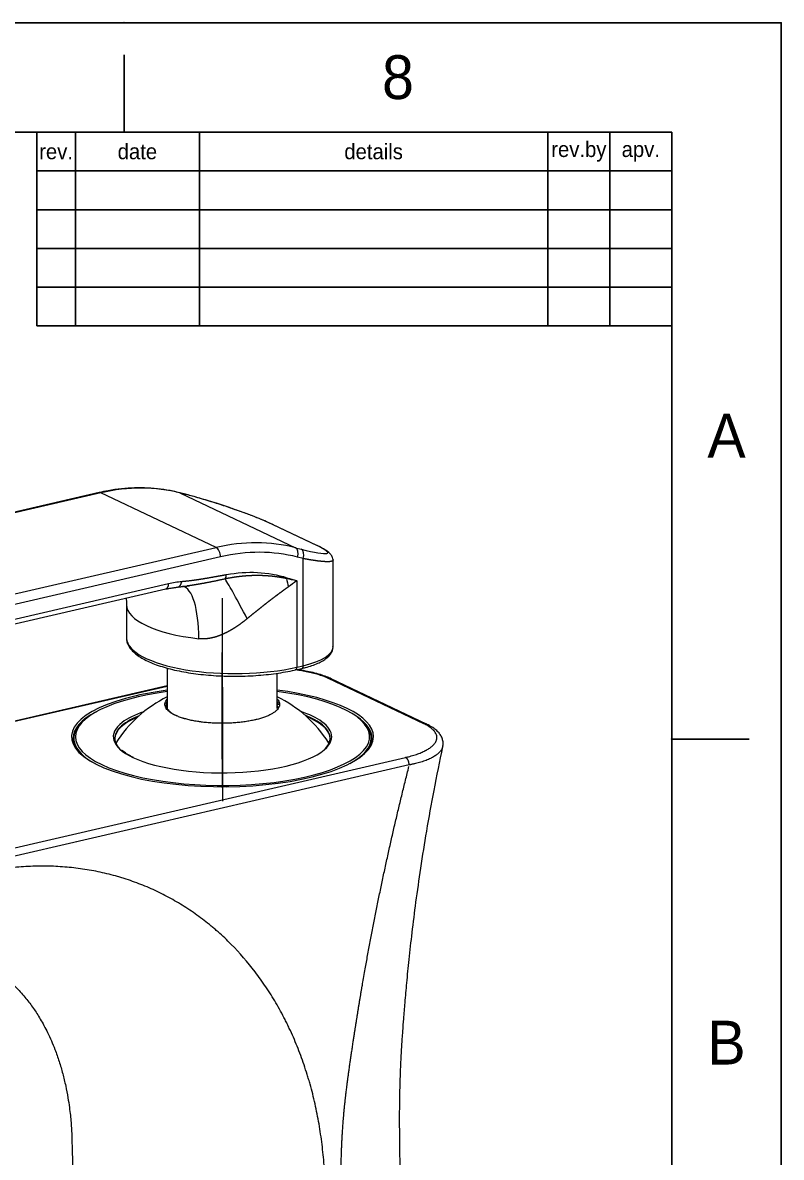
# Model space of a CAD drawing. Extents: x 9509 to 10103, y -14876 to -14456.
# Drawn here: x 10004.8 to 10102.8, y -14602.2 to -14455.8 of the extents above; entities that cross this region are included whole.
import ezdxf

# ---------------------------------------------------------------- set-up
doc = ezdxf.new("R2010")
doc.units = 0
doc.header["$MEASUREMENT"] = 0
doc.linetypes.add('CENTER', pattern=[47.5, 22, -8.5, 8.5, -8.5])
doc.linetypes.add('HIDDEN2', pattern=[4.7625, 3.175, -1.5875])
doc.layers.get('0').update_dxf_attribs({"linetype": 'CONTINUOUS'})
for name, color, linetype in [('1', 4, 'HIDDEN2'), ('FORM', 7, 'CONTINUOUS'), ('TEXT', 2, 'CONTINUOUS')]:
    doc.layers.add(name, color=color, linetype=linetype)
doc.styles.get("Standard").update_dxf_attribs({"font": 'Gulim.ttf'})

msp = doc.modelspace()

# ---------------------------------------------------------------- linework, layer by layer
for p, q in [((10017.922, -14469.921), (10017.922, -14459.921)), ((10088.629, -14469.921), (9522.972, -14469.921)), ((10088.629, -14861.638), (10088.629, -14469.921)), ((10088.629, -14548.264), (10098.629, -14548.264))]:
    msp.add_line(p, q)
msp.add_lwpolyline([(9508.831, -14455.78), (10102.77, -14455.78), (10102.77, -14875.78), (9508.831, -14875.78)], close=True)
for p in [(10017.922, -14455.78), (10088.629, -14548.264)]:
    msp.add_point(p)
at = {"layer": '1', "color": 7, "linetype": 'Continuous', "lineweight": 18}
for p, q in [((10014.702, -14516.432), (9953.979, -14530.458)), ((10025.855, -14516.656), (10025.118, -14516.467)), ((10042.887, -14523.293), (10037.174, -14520.58)), ((10044.899, -14536.331), (10044.892, -14525.13)), ((9969.285, -14541.348), (10023.308, -14528.869)), ((10018.219, -14530.933), (10018.222, -14535.179)), ((10023.483, -14539.092), (10023.486, -14544.319)), ((10037.686, -14544.294), (10037.683, -14539.753)), ((10040.048, -14539.32), (10040.869, -14539.13)), ((10056.959, -14546.31), (10044.639, -14540.46)), ((10023.484, -14541.387), (9934.365, -14561.972)), ((10012.824, -14545.757), (10012.636, -14545.922)), ((10048.597, -14545.899), (10048.41, -14545.734)), ((10011.418, -14548.152), (10011.419, -14548.801)), ((10049.819, -14548.777), (10049.818, -14548.127))]:
    msp.add_line(p, q, dxfattribs=at)
at = {"layer": '1', "color": 1, "linetype": 'Continuous', "lineweight": 13}
for p, q in [((10014.926, -14516.463), (9954.203, -14530.489)), ((10029.782, -14523.516), (10014.926, -14516.463)), ((10025.926, -14516.682), (10025.189, -14516.493)), ((10025.189, -14516.493), (10040.045, -14523.547)), ((10042.778, -14523.253), (10037.065, -14520.54)), ((9969.059, -14537.542), (10029.782, -14523.516)), ((10040.045, -14523.547), (10040.782, -14523.736)), ((10030.354, -14524.731), (9969.631, -14538.757)), ((10041.033, -14524.95), (10040.296, -14524.76)), ((10041.042, -14538.779), (10041.033, -14524.95)), ((9969.632, -14540.644), (10023.655, -14528.166)), ((10040.214, -14527.814), (10040.221, -14538.968)), ((10040.221, -14538.968), (10041.042, -14538.779)), ((10056.616, -14546.278), (10044.295, -14540.428)), ((10023.484, -14541.453), (9934.545, -14561.996)), ((9957.604, -14572.946), (10054.261, -14550.62)), ((10054.717, -14551.592), (9958.062, -14573.918))]:
    msp.add_line(p, q, dxfattribs=at)
at = {"layer": '1', "color": 1, "linetype": 'CENTER', "lineweight": 13}
for p, q in [((10030.577, -14530.077), (10030.59, -14550.834)), ((10030.59, -14550.834), (10030.581, -14537.059)), ((10030.614, -14541.535), (10030.623, -14556.254)), ((10030.622, -14554.555), (10030.614, -14541.535))]:
    msp.add_line(p, q, dxfattribs=at)
at = {"layer": '1', "color": 7, "linetype": 'Continuous', "lineweight": 18}
for start, end in [(115.95018, 147.80569), (32.47252, 64.1307)]:
    msp.add_arc((10030.595, -14557.424), 16.249, start, end, dxfattribs=at)
at = {"layer": '1', "color": 1, "linetype": 'Continuous', "lineweight": 13}
for centre, major_axis, ratio, start_param, end_param in [((10014.946, -14546.659), (13.726, 28.907), 0.7745593, 0.1492464, 0.5506721), ((10014.927, -14517.406), (-0.225, 0.974), 0.5390006, 5.8793752, 6.2831931), ((10024.869, -14517.436), (0.249, 0.969), 0.6254701, 6.1623548, 6.2828892), ((10025.606, -14517.625), (0.249, 0.969), 0.6254701, 6.1623548, 6.2832073), ((10029.801, -14553.713), (-13.726, -28.907), 0.7745593, 3.2908391, 3.6922648), ((10029.782, -14524.46), (-0.225, 0.974), 0.5390006, 4.3085788, 5.8793752), ((10030.372, -14553.984), (13.297, 28.004), 0.7745593, 0.1492464, 0.5506721), ((10039.725, -14524.489), (0.249, 0.969), 0.6254701, 4.5915585, 6.1623548), ((10040.462, -14524.679), (0.249, 0.969), 0.6254701, 4.5915585, 6.1623548), ((10042.458, -14524.196), (-0.429, -0.903), 0.7745593, 3.0835858, 3.2908391), ((10030.552, -14526.744), (-0.178, 0.984), 0.5529945, 3.5945573, 4.3350182), ((10023.083, -14527.895), (-0.225, 0.974), 0.5390006, 3.1415998, 4.3085788), ((10038.369, -14527.146), (0.298, 0.955), 0.6287141, 4.4889356, 4.6233962), ((10032.219, -14530.924), (14, 0.009), 0.3309627, 3.1415139, 4.372375), ((10032.222, -14535.17), (-14, -0.009), 0.3309627, 0.0170418, 2.1787521), ((10035.899, -14536.337), (-9, -0.006), 0.3309627, 2.1787521, 3.1415765), ((10039.935, -14538.833), (0.113, -0.487), 0.5390006, 6.2831665, 7.4501715), ((10040.756, -14538.643), (0.113, -0.487), 0.5390006, 0.0000072, 1.1669862), ((10030.618, -14547.951), (14.1, 0.009), 0.3309627, 2.733145, 3.7495484), ((10030.618, -14548.14), (-13.9, -0.009), 0.3309627, 5.5987684, 5.978901), ((10030.618, -14548.14), (-13.9, -0.009), 0.3309627, 3.5208993, 3.8378075), ((10030.618, -14547.951), (14.1, 0.009), 0.3309627, 0, 0.4271178), ((10030.618, -14547.951), (14.1, 0.009), 0.3309627, 6.0524339, 6.2831853)]:
    msp.add_ellipse(centre, major_axis=major_axis, ratio=ratio, start_param=start_param, end_param=end_param, dxfattribs=at)
at = {"layer": '1', "color": 7, "linetype": 'Continuous', "lineweight": 18}
for centre, major_axis, ratio, start_param, end_param in [((10036.745, -14521.483), (0.429, 0.903), 0.7745593, 6.283173, 6.4324317), ((10024.785, -14527.629), (-0.083, 0.997), 0.5766967, 3.1893645, 4.3888031), ((10024.22, -14538.417), (1.157, 9.933), 0.3147055, 5.0685506, 6.2507407), ((10034.929, -14536.004), (-4.442, 8.96), 0.0477406, 5.0643571, 5.9095036), ((10044.081, -14531.481), (-4.363, 8.998), 0.3629369, 0.9506483, 1.076623), ((10032.222, -14535.17), (-14, -0.009), 0.3309627, 0.0000086, 0.017042), ((10035.899, -14536.337), (-9, -0.006), 0.3309627, 3.1415767, 3.1519587), ((10030.618, -14547.951), (19.5, 0.012), 0.3309627, 1.9450961, 2.1787521), ((10030.618, -14547.951), (19.5, 0.012), 0.3309627, 0, 1.1997533), ((10030.618, -14547.951), (19.5, 0.012), 0.3309627, 2.1787521, 6.2831853), ((10030.618, -14547.951), (-19, -0.012), 0.3309627, 5.0969971, 6.2831853), ((10030.618, -14547.951), (-19, -0.012), 0.3309627, 0.6079558, 4.3310376), ((10030.618, -14548.14), (-19.3, -0.012), 0.3309627, 5.7165781, 6.2831853), ((10030.618, -14547.951), (14.1, 0.009), 0.3309627, 2.3743162, 2.733145), ((10030.586, -14544.418), (-7.25, -0.005), 0.3309627, 6.0793339, 6.1756434), ((10030.586, -14544.418), (-7.25, -0.005), 0.3309627, 3.2289276, 3.3454611), ((10030.618, -14547.951), (14.1, 0.009), 0.3309627, 0.4271178, 0.7774054), ((10030.618, -14548.14), (-19.3, -0.012), 0.3309627, 2.7969586, 3.7081186), ((10030.618, -14548.14), (19.2, 0.012), 0.3309627, 2.7832142, 3.682986), ((10030.618, -14548.23), (13.9, 0.009), 0.3309627, 2.4789705, 3.1318327), ((10030.618, -14548.23), (13.9, 0.009), 0.3309627, 0.6079557, 0.6751073), ((10030.618, -14548.23), (13.9, 0.009), 0.3309627, 0.0097769, 0.6079557), ((10030.618, -14548.14), (19.2, 0.012), 0.3309627, 0, 0.3583955), ((10030.618, -14548.14), (-13.9, -0.009), 0.3309627, 5.978901, 6.2831853), ((10030.618, -14548.14), (-13.9, -0.009), 0.3309627, 2.8484022, 3.5208993), ((10030.618, -14548.14), (-19.3, -0.012), 0.3309627, 0, 0.3445529), ((10030.618, -14547.951), (-19, -0.012), 0.3309627, 0, 0.6079558), ((10030.618, -14548.14), (-13.9, -0.009), 0.3309627, 0, 0.3400369), ((10030.618, -14547.951), (14.1, 0.009), 0.3309627, 3.7495484, 6.0524341), ((10029.901, -14555.874), (14.715, 6.595), 0.5277456, 0.062772, 0.0771375), ((10030.618, -14548.14), (19.2, 0.012), 0.3309627, 5.7418091, 6.2831853)]:
    msp.add_ellipse(centre, major_axis=major_axis, ratio=ratio, start_param=start_param, end_param=end_param, dxfattribs=at)
for points, degree, knots in [([(10025.118, -14516.467), (10024.832, -14516.393), (10024.01, -14516.202), (10022.628, -14515.969), (10020.964, -14515.824), (10019.274, -14515.81), (10017.566, -14515.927), (10016.038, -14516.147), (10015.083, -14516.344), (10014.702, -14516.432)], 3, [0, 0, 0, 0, 0.0867722, 0.2476515, 0.4086324, 0.5697744, 0.7310994, 0.8926161, 1, 1, 1, 1]), ([(10037.065, -14520.54), (10035.865, -14519.971), (10033.976, -14519.227), (10029.842, -14517.795), (10027.652, -14517.126), (10025.926, -14516.682)], 3, [0, 0, 0, 0, 0.5, 0.5, 1, 1, 1, 1]), ([(10037.213, -14520.601), (10037.003, -14520.501), (10036.517, -14520.279), (10035.606, -14519.893), (10034.453, -14519.435), (10033.045, -14518.909), (10031.392, -14518.329), (10029.548, -14517.725), (10027.962, -14517.243), (10026.773, -14516.906), (10026.225, -14516.76), (10025.987, -14516.697)], 3, [0, 0, 0, 0, 0.0825212, 0.1766448, 0.2829572, 0.4021143, 0.5349776, 0.6820304, 0.8437415, 0.9301461, 1, 1, 1, 1]), ([(10044.888, -14525.131), (10044.881, -14525.018), (10044.834, -14524.736), (10044.584, -14524.374), (10044.136, -14523.991), (10043.545, -14523.628), (10043.151, -14523.422), (10042.927, -14523.314)], 3, [0, 0, 0, 0, 0.1258481, 0.3382991, 0.6316125, 0.8066628, 1, 1, 1, 1]), ([(10044.892, -14525.129), (10044.892, -14525.131), (10044.892, -14525.135), (10044.892, -14525.141), (10044.891, -14525.148), (10044.891, -14525.154), (10044.889, -14525.16), (10044.888, -14525.166), (10044.886, -14525.172), (10044.884, -14525.178), (10044.882, -14525.184), (10044.879, -14525.189), (10044.877, -14525.195), (10044.874, -14525.201), (10044.87, -14525.206), (10044.866, -14525.212), (10044.862, -14525.217), (10044.858, -14525.222), (10044.854, -14525.227), (10044.849, -14525.232), (10044.844, -14525.237), (10044.838, -14525.242), (10044.833, -14525.247), (10044.827, -14525.252), (10044.82, -14525.256), (10044.814, -14525.261), (10044.807, -14525.265), (10044.8, -14525.27), (10044.793, -14525.274), (10044.785, -14525.278), (10044.777, -14525.282), (10044.769, -14525.286), (10044.76, -14525.29), (10044.751, -14525.294), (10044.742, -14525.298), (10044.733, -14525.301), (10044.723, -14525.305), (10044.713, -14525.308), (10044.702, -14525.312), (10044.691, -14525.315), (10044.68, -14525.318), (10044.668, -14525.321), (10044.656, -14525.324), (10044.643, -14525.327), (10044.63, -14525.33), (10044.617, -14525.332), (10044.603, -14525.335), (10044.588, -14525.337), (10044.573, -14525.34), (10044.558, -14525.342), (10044.542, -14525.344), (10044.526, -14525.346), (10044.509, -14525.348), (10044.491, -14525.35), (10044.473, -14525.352), (10044.455, -14525.353), (10044.436, -14525.355), (10044.416, -14525.356), (10044.396, -14525.357), (10044.376, -14525.358), (10044.354, -14525.359), (10044.332, -14525.36), (10044.31, -14525.361), (10044.287, -14525.362), (10044.263, -14525.362), (10044.239, -14525.362), (10044.214, -14525.363), (10044.188, -14525.363), (10044.162, -14525.363), (10044.135, -14525.362), (10044.108, -14525.362), (10044.08, -14525.361), (10044.051, -14525.361), (10044.021, -14525.36), (10043.991, -14525.359), (10043.96, -14525.358), (10043.928, -14525.356), (10043.896, -14525.355), (10043.863, -14525.353), (10043.829, -14525.351), (10043.794, -14525.349), (10043.759, -14525.347), (10043.723, -14525.345), (10043.686, -14525.342), (10043.648, -14525.34), (10043.609, -14525.337), (10043.57, -14525.334), (10043.53, -14525.33), (10043.489, -14525.327), (10043.447, -14525.323), (10043.405, -14525.319), (10043.361, -14525.315), (10043.317, -14525.31), (10043.272, -14525.306), (10043.226, -14525.301), (10043.179, -14525.296), (10043.132, -14525.29), (10043.083, -14525.285), (10043.034, -14525.279), (10042.983, -14525.273), (10042.932, -14525.267), (10042.88, -14525.26), (10042.827, -14525.253), (10042.773, -14525.246), (10042.718, -14525.239), (10042.662, -14525.231), (10042.605, -14525.223), (10042.548, -14525.215), (10042.489, -14525.206), (10042.429, -14525.198), (10042.369, -14525.188), (10042.307, -14525.179), (10042.245, -14525.169), (10042.182, -14525.159), (10042.117, -14525.149), (10042.052, -14525.138), (10041.985, -14525.127), (10041.918, -14525.116), (10041.85, -14525.104), (10041.781, -14525.092), (10041.71, -14525.079), (10041.639, -14525.066), (10041.567, -14525.053), (10041.493, -14525.04), (10041.419, -14525.026), (10041.344, -14525.011), (10041.268, -14524.997), (10041.19, -14524.981), (10041.112, -14524.966), (10041.059, -14524.955), (10041.033, -14524.95)], 3, [0, 0, 0, 0, 0.0047792, 0.0103825, 0.0159919, 0.0216074, 0.027229, 0.0328568, 0.0384906, 0.0441307, 0.0497769, 0.0554292, 0.0610878, 0.0667526, 0.0724236, 0.0781008, 0.0837843, 0.0894741, 0.0951701, 0.1008725, 0.1065811, 0.1122961, 0.1180174, 0.1237451, 0.1294791, 0.1352195, 0.1409664, 0.1467196, 0.1524792, 0.1582453, 0.1640178, 0.1697968, 0.1755823, 0.1813743, 0.1870861, 0.1928568, 0.1986863, 0.2045747, 0.2105221, 0.2165283, 0.2225935, 0.2287177, 0.2349008, 0.241143, 0.2474441, 0.2538043, 0.2602236, 0.266702, 0.2732394, 0.279836, 0.2864916, 0.2932065, 0.2999804, 0.3068136, 0.3137059, 0.3206574, 0.3276682, 0.3347381, 0.3418673, 0.3490558, 0.3563035, 0.3636105, 0.3709768, 0.3784023, 0.3858872, 0.3934314, 0.401035, 0.4086978, 0.4164201, 0.4242016, 0.4320426, 0.4399429, 0.4479027, 0.4559218, 0.4640003, 0.4721382, 0.4803356, 0.4885924, 0.4969086, 0.5052843, 0.5137195, 0.5222141, 0.5307681, 0.5393817, 0.5480547, 0.5567872, 0.5655793, 0.5744308, 0.5833418, 0.5923124, 0.6013425, 0.6104321, 0.6195812, 0.6287899, 0.6380582, 0.647386, 0.6567733, 0.6662202, 0.6757267, 0.6852928, 0.6949184, 0.7046037, 0.7143485, 0.7241529, 0.7340169, 0.7439405, 0.7539238, 0.7639666, 0.7740691, 0.7842312, 0.7944529, 0.8047342, 0.8150752, 0.8254758, 0.8359361, 0.846456, 0.8570356, 0.8676748, 0.8783737, 0.8891323, 0.8999505, 0.9108284, 0.9217659, 0.9327632, 0.9438201, 0.9549367, 0.966113, 0.977349, 0.9886446, 1, 1, 1, 1]), ([(10025.356, -14527.9), (10026.034, -14527.843), (10026.794, -14527.743), (10027.454, -14527.656), (10028.236, -14527.528), (10028.838, -14527.429), (10029.679, -14527.277), (10029.927, -14527.233), (10030.401, -14527.146), (10030.893, -14527.057), (10031.123, -14527.015)], 2, [0, 0, 0, 0.25, 0.25, 0.5, 0.5, 0.75, 0.75, 0.875, 0.875, 1, 1, 1]), ([(10038.888, -14527.54), (10038.868, -14527.536), (10038.827, -14527.527), (10038.766, -14527.515), (10038.704, -14527.502), (10038.642, -14527.489), (10038.579, -14527.477), (10038.516, -14527.465), (10038.453, -14527.453), (10038.389, -14527.441), (10038.324, -14527.429), (10038.259, -14527.418), (10038.194, -14527.406), (10038.128, -14527.395), (10038.062, -14527.384), (10037.996, -14527.374), (10037.929, -14527.363), (10037.861, -14527.353), (10037.794, -14527.342), (10037.725, -14527.332), (10037.657, -14527.323), (10037.587, -14527.313), (10037.518, -14527.304), (10037.448, -14527.294), (10037.377, -14527.285), (10037.306, -14527.277), (10037.235, -14527.268), (10037.163, -14527.26), (10037.091, -14527.252), (10037.018, -14527.244), (10036.945, -14527.237), (10036.871, -14527.23), (10036.797, -14527.223), (10036.723, -14527.216), (10036.648, -14527.21), (10036.572, -14527.203), (10036.496, -14527.198), (10036.42, -14527.192), (10036.343, -14527.187), (10036.266, -14527.182), (10036.188, -14527.177), (10036.11, -14527.173), (10036.031, -14527.169), (10035.952, -14527.165), (10035.872, -14527.161), (10035.792, -14527.158), (10035.712, -14527.155), (10035.631, -14527.153), (10035.549, -14527.151), (10035.467, -14527.149), (10035.385, -14527.148), (10035.302, -14527.146), (10035.218, -14527.146), (10035.135, -14527.145), (10035.05, -14527.145), (10034.965, -14527.146), (10034.88, -14527.147), (10034.794, -14527.148), (10034.708, -14527.149), (10034.621, -14527.151), (10034.534, -14527.154), (10034.446, -14527.157), (10034.358, -14527.16), (10034.269, -14527.163), (10034.18, -14527.167), (10034.09, -14527.172), (10034, -14527.177), (10033.909, -14527.182), (10033.818, -14527.188), (10033.726, -14527.195), (10033.634, -14527.201), (10033.541, -14527.209), (10033.448, -14527.216), (10033.354, -14527.225), (10033.26, -14527.233), (10033.165, -14527.242), (10033.07, -14527.252), (10032.974, -14527.262), (10032.878, -14527.273), (10032.781, -14527.285), (10032.684, -14527.296), (10032.586, -14527.309), (10032.488, -14527.322), (10032.389, -14527.335), (10032.289, -14527.349), (10032.19, -14527.364), (10032.089, -14527.379), (10031.988, -14527.395), (10031.887, -14527.411), (10031.785, -14527.428), (10031.682, -14527.445), (10031.579, -14527.464), (10031.476, -14527.482), (10031.371, -14527.502), (10031.267, -14527.522), (10031.162, -14527.542), (10031.056, -14527.564), (10030.985, -14527.578), (10030.95, -14527.586)], 3, [0, 0, 0, 0, 0.0081248, 0.0162939, 0.0245072, 0.0327649, 0.0410671, 0.0494138, 0.0578052, 0.0662414, 0.0747224, 0.0832484, 0.0918194, 0.1004356, 0.109097, 0.1178037, 0.1265559, 0.1353537, 0.1441971, 0.1530863, 0.1620213, 0.1710023, 0.1800294, 0.1891027, 0.1982223, 0.2073884, 0.216601, 0.2258602, 0.2351662, 0.2445192, 0.2539191, 0.2633662, 0.2728606, 0.2824024, 0.2919917, 0.3016287, 0.3113135, 0.3210463, 0.3308271, 0.3406562, 0.3505337, 0.3604597, 0.3704343, 0.3804578, 0.3905303, 0.400652, 0.4108229, 0.4210433, 0.4313134, 0.4416333, 0.4520032, 0.4624233, 0.4728938, 0.4834148, 0.4939865, 0.5046091, 0.5152829, 0.526008, 0.5367847, 0.5476131, 0.5584934, 0.5694259, 0.5804109, 0.5914484, 0.6025388, 0.6136823, 0.6248792, 0.6361296, 0.6474338, 0.6587921, 0.6702048, 0.6816721, 0.6931943, 0.7047716, 0.7164044, 0.7280929, 0.7398374, 0.7516382, 0.7634957, 0.7754101, 0.7873818, 0.799411, 0.8114982, 0.8236436, 0.8358476, 0.8481105, 0.8604327, 0.8728146, 0.8852565, 0.8977588, 0.910322, 0.9229463, 0.9356322, 0.94838, 0.9611903, 0.9740635, 0.9869999, 1, 1, 1, 1]), ([(10030.95, -14527.586), (10030.899, -14527.597), (10030.798, -14527.619), (10030.648, -14527.652), (10030.5, -14527.684), (10030.353, -14527.715), (10030.208, -14527.746), (10030.065, -14527.777), (10029.924, -14527.806), (10029.785, -14527.835), (10029.648, -14527.864), (10029.512, -14527.892), (10029.379, -14527.919), (10029.247, -14527.946), (10029.117, -14527.972), (10028.988, -14527.997), (10028.862, -14528.022), (10028.737, -14528.047), (10028.614, -14528.07), (10028.493, -14528.094), (10028.373, -14528.116), (10028.256, -14528.138), (10028.139, -14528.16), (10028.025, -14528.181), (10027.913, -14528.201), (10027.802, -14528.221), (10027.693, -14528.24), (10027.585, -14528.259), (10027.48, -14528.277), (10027.376, -14528.294), (10027.274, -14528.311), (10027.173, -14528.328), (10027.075, -14528.343), (10026.978, -14528.359), (10026.884, -14528.373), (10026.791, -14528.388), (10026.7, -14528.401), (10026.61, -14528.415), (10026.523, -14528.427), (10026.437, -14528.44), (10026.353, -14528.451), (10026.271, -14528.463), (10026.191, -14528.473), (10026.112, -14528.484), (10026.055, -14528.491), (10026.025, -14528.495), (10026.02, -14528.495)], 3, [0, 0, 0, 0, 0.0313472, 0.0622814, 0.092805, 0.1229202, 0.1526294, 0.1819349, 0.210839, 0.2393437, 0.2674515, 0.2951642, 0.3224843, 0.3494136, 0.3759544, 0.4021086, 0.4278784, 0.4532656, 0.4782724, 0.5029006, 0.5271522, 0.5510292, 0.5745335, 0.5976668, 0.6204312, 0.6428285, 0.6648605, 0.686529, 0.7078359, 0.7287708, 0.7493204, 0.7694852, 0.7892658, 0.8086629, 0.8276776, 0.8463108, 0.8645636, 0.8824373, 0.8999333, 0.9170532, 0.9337984, 0.9501708, 0.9661721, 0.9818043, 0.9970694, 1, 1, 1, 1]), ([(10039.137, -14528.607), (10039.123, -14528.617), (10039.095, -14528.637), (10039.053, -14528.666), (10039.01, -14528.696), (10038.968, -14528.726), (10038.925, -14528.756), (10038.882, -14528.786), (10038.839, -14528.817), (10038.795, -14528.847), (10038.752, -14528.878), (10038.709, -14528.909), (10038.665, -14528.941), (10038.621, -14528.972), (10038.577, -14529.003), (10038.533, -14529.035), (10038.489, -14529.067), (10038.444, -14529.099), (10038.399, -14529.132), (10038.355, -14529.164), (10038.31, -14529.197), (10038.265, -14529.229), (10038.219, -14529.262), (10038.174, -14529.296), (10038.129, -14529.329), (10038.083, -14529.362), (10038.037, -14529.396), (10037.991, -14529.43), (10037.945, -14529.464), (10037.899, -14529.498), (10037.852, -14529.533), (10037.806, -14529.567), (10037.759, -14529.602), (10037.712, -14529.637), (10037.665, -14529.672), (10037.618, -14529.707), (10037.57, -14529.742), (10037.523, -14529.778), (10037.475, -14529.814), (10037.428, -14529.85), (10037.38, -14529.886), (10037.332, -14529.922), (10037.283, -14529.958), (10037.235, -14529.995), (10037.186, -14530.032), (10037.138, -14530.069), (10037.089, -14530.106), (10037.04, -14530.143), (10036.991, -14530.18), (10036.942, -14530.218), (10036.892, -14530.256), (10036.843, -14530.294), (10036.793, -14530.332), (10036.743, -14530.37), (10036.693, -14530.408), (10036.643, -14530.447), (10036.593, -14530.486), (10036.543, -14530.525), (10036.492, -14530.564), (10036.442, -14530.603), (10036.391, -14530.642), (10036.34, -14530.682), (10036.289, -14530.722), (10036.238, -14530.762), (10036.186, -14530.802), (10036.135, -14530.842), (10036.083, -14530.882), (10036.031, -14530.923), (10035.979, -14530.963), (10035.927, -14531.004), (10035.875, -14531.045), (10035.823, -14531.086), (10035.771, -14531.128), (10035.718, -14531.169), (10035.665, -14531.211), (10035.612, -14531.253), (10035.559, -14531.294), (10035.506, -14531.337), (10035.453, -14531.379), (10035.4, -14531.421), (10035.346, -14531.464), (10035.293, -14531.506), (10035.239, -14531.549), (10035.185, -14531.592), (10035.131, -14531.636), (10035.077, -14531.679), (10035.023, -14531.722), (10034.968, -14531.766), (10034.914, -14531.81), (10034.859, -14531.854), (10034.804, -14531.898), (10034.75, -14531.942), (10034.695, -14531.986), (10034.64, -14532.031), (10034.584, -14532.076), (10034.529, -14532.12), (10034.473, -14532.165), (10034.418, -14532.21), (10034.362, -14532.256), (10034.306, -14532.301), (10034.25, -14532.347), (10034.194, -14532.392), (10034.138, -14532.438), (10034.082, -14532.484), (10034.026, -14532.53), (10033.969, -14532.577), (10033.912, -14532.623), (10033.856, -14532.67), (10033.818, -14532.701), (10033.799, -14532.716)], 3, [0, 0, 0, 0, 0.0078757, 0.0157769, 0.0237036, 0.031656, 0.0396341, 0.0476379, 0.0556676, 0.0637233, 0.0718049, 0.0799127, 0.0880466, 0.0962068, 0.1043933, 0.1126062, 0.1208456, 0.1291115, 0.137404, 0.1457232, 0.1540691, 0.1624419, 0.1708415, 0.1792681, 0.1877218, 0.1962025, 0.2047104, 0.2132455, 0.2218079, 0.2303976, 0.2390148, 0.2476595, 0.2563317, 0.2650315, 0.2737589, 0.2825141, 0.2912971, 0.3001079, 0.3089467, 0.3178134, 0.3267081, 0.3356309, 0.3445818, 0.353561, 0.3625683, 0.371604, 0.3806681, 0.3897605, 0.3988815, 0.4080309, 0.4172089, 0.4264156, 0.4356509, 0.444915, 0.4542078, 0.4635294, 0.47288, 0.4822595, 0.4916679, 0.5011054, 0.5105719, 0.5200676, 0.5295924, 0.5391465, 0.5487298, 0.5583424, 0.5679844, 0.5776558, 0.5873566, 0.5970869, 0.6068468, 0.6166362, 0.6264552, 0.6363039, 0.6461823, 0.6560905, 0.6660284, 0.6759962, 0.6859938, 0.6960213, 0.7060788, 0.7161663, 0.7262838, 0.7364314, 0.7466091, 0.7568169, 0.7670549, 0.7773231, 0.7876216, 0.7979504, 0.8083095, 0.818699, 0.8291188, 0.8395692, 0.85005, 0.8605613, 0.8711031, 0.8816755, 0.8922786, 0.9029123, 0.9135766, 0.9242717, 0.9349975, 0.9457541, 0.9565416, 0.9673598, 0.978209, 0.989089, 1, 1, 1, 1]), ([(10040.214, -14527.814), (10040.207, -14527.813), (10040.201, -14527.812), (10039.761, -14527.721), (10039.325, -14527.631), (10038.888, -14527.54)], 3, [0, 0, 0, 0, 0.0146405, 0.0146405, 1, 1, 1, 1]), ([(10040.214, -14527.814), (10040.207, -14527.82), (10040.2, -14527.825), (10039.852, -14528.095), (10039.499, -14528.355), (10039.137, -14528.607)], 3, [0, 0, 0, 0, 0.0199755, 0.0199755, 1, 1, 1, 1]), ([(10018.168, -14530.057), (10018.199, -14530.304), (10018.222, -14530.597), (10018.217, -14530.891), (10018.216, -14530.933)], 3, [0, 0, 0, 0, 0.8555146, 1, 1, 1, 1]), ([(10018.242, -14535.28), (10018.239, -14535.376), (10018.254, -14535.642), (10018.408, -14536.072), (10018.697, -14536.555), (10019.117, -14537.022), (10019.668, -14537.471), (10020.349, -14537.899), (10021.149, -14538.296), (10022.054, -14538.66), (10023.055, -14538.988), (10024.141, -14539.278), (10025.303, -14539.529), (10026.53, -14539.739), (10027.81, -14539.906), (10029.132, -14540.03), (10030.483, -14540.11), (10031.851, -14540.144), (10033.222, -14540.133), (10034.583, -14540.076), (10035.921, -14539.975), (10037.224, -14539.83), (10038.479, -14539.642), (10039.41, -14539.463), (10039.921, -14539.349), (10040.048, -14539.32)], 3, [0, 0, 0, 0, 0.0225071, 0.0635376, 0.1054976, 0.1495831, 0.1956908, 0.2428285, 0.2900733, 0.3370842, 0.3838468, 0.4304057, 0.4768101, 0.5231009, 0.5693097, 0.6154609, 0.6615737, 0.7076637, 0.7537448, 0.7998286, 0.8459247, 0.8920469, 0.9382105, 0.9844343, 1, 1, 1, 1]), ([(10040.869, -14539.13), (10041.028, -14539.093), (10041.483, -14538.981), (10042.186, -14538.769), (10042.931, -14538.479), (10043.578, -14538.151), (10044.117, -14537.781), (10044.518, -14537.385), (10044.774, -14536.97), (10044.896, -14536.6), (10044.892, -14536.374), (10044.881, -14536.287)], 3, [0, 0, 0, 0, 0.0669907, 0.1954722, 0.3247351, 0.4552578, 0.5874469, 0.7210662, 0.832655, 0.9369304, 1, 1, 1, 1]), ([(10044.652, -14540.466), (10044.467, -14540.378), (10044.034, -14540.192), (10043.254, -14539.922), (10042.339, -14539.673), (10041.334, -14539.461), (10040.597, -14539.345), (10040.205, -14539.293), (10040.175, -14539.289)], 3, [0, 0, 0, 0, 0.1649662, 0.3628715, 0.5727836, 0.7787513, 0.9828713, 1, 1, 1, 1]), ([(10044.663, -14540.471), (10044.661, -14540.47), (10044.659, -14540.469), (10044.647, -14540.464), (10044.619, -14540.452), (10044.571, -14540.437), (10044.53, -14540.429), (10044.499, -14540.426), (10044.489, -14540.425), (10044.468, -14540.424), (10044.457, -14540.423), (10044.436, -14540.423), (10044.425, -14540.424), (10044.404, -14540.425), (10044.393, -14540.426), (10044.361, -14540.43), (10044.34, -14540.433), (10044.319, -14540.438)], 3, [0, 0, 0, 0, 0.0202614, 0.0202614, 0.1093285, 0.2874628, 0.4655971, 0.4655971, 0.5546643, 0.5546643, 0.6437314, 0.6437314, 0.7327986, 0.7327986, 0.8218657, 0.8218657, 1, 1, 1, 1]), ([(10037.694, -14543.09), (10037.704, -14543.102), (10037.713, -14543.114), (10037.755, -14543.164), (10037.784, -14543.203), (10037.862, -14543.321), (10037.942, -14543.478), (10037.975, -14543.637), (10037.982, -14543.757), (10037.982, -14543.797), (10037.976, -14543.858), (10037.974, -14543.878), (10037.967, -14543.918), (10037.963, -14543.938), (10037.939, -14544.039), (10037.877, -14544.199), (10037.768, -14544.356), (10037.685, -14544.453), (10037.668, -14544.472), (10037.631, -14544.511), (10037.575, -14544.568), (10037.513, -14544.625), (10037.381, -14544.736), (10037.183, -14544.882), (10036.942, -14545.021), (10036.746, -14545.122), (10036.678, -14545.156), (10036.536, -14545.222), (10036.463, -14545.254), (10036.237, -14545.348), (10035.919, -14545.469), (10035.569, -14545.579), (10035.293, -14545.657), (10035.199, -14545.682), (10035.055, -14545.719), (10035.006, -14545.731), (10034.908, -14545.755), (10034.858, -14545.767), (10034.608, -14545.824), (10034.402, -14545.867), (10033.981, -14545.945), (10033.765, -14545.981), (10033.323, -14546.045), (10033.097, -14546.073), (10032.809, -14546.104), (10032.751, -14546.11), (10032.634, -14546.122), (10032.575, -14546.128), (10032.398, -14546.144), (10032.28, -14546.153), (10031.925, -14546.179), (10031.449, -14546.206), (10030.969, -14546.217), (10030.606, -14546.219), (10030.485, -14546.219), (10030.303, -14546.217), (10030.242, -14546.217), (10030.12, -14546.214), (10030.059, -14546.213), (10029.755, -14546.205), (10029.515, -14546.195), (10029.041, -14546.167), (10028.806, -14546.149), (10028.342, -14546.106), (10028.113, -14546.081), (10027.83, -14546.044), (10027.773, -14546.037), (10027.661, -14546.021), (10027.605, -14546.013), (10027.438, -14545.989), (10027.329, -14545.971), (10027.006, -14545.917), (10026.588, -14545.838), (10026.195, -14545.745), (10025.91, -14545.671), (10025.816, -14545.645), (10025.679, -14545.606), (10025.633, -14545.592), (10025.543, -14545.565), (10025.499, -14545.551), (10025.28, -14545.482), (10025.114, -14545.423), (10024.802, -14545.302), (10024.655, -14545.239), (10024.379, -14545.108), (10024.25, -14545.04), (10024.101, -14544.952), (10024.072, -14544.935), (10024.015, -14544.899), (10023.932, -14544.845), (10023.856, -14544.791), (10023.711, -14544.681), (10023.54, -14544.532), (10023.413, -14544.378), (10023.336, -14544.26), (10023.313, -14544.221), (10023.282, -14544.161), (10023.273, -14544.141), (10023.256, -14544.101), (10023.248, -14544.081), (10023.212, -14543.982), (10023.18, -14543.822), (10023.194, -14543.663), (10023.232, -14543.503), (10023.263, -14543.424), (10023.306, -14543.344)], 3, [0, 0, 0, 0, 0.0040656, 0.0040656, 0.0177086, 0.0177086, 0.0449944, 0.0722803, 0.0722803, 0.0859232, 0.0859232, 0.0927447, 0.0927447, 0.0995662, 0.0995662, 0.126852, 0.1541379, 0.1541379, 0.1609594, 0.1609594, 0.1677809, 0.1814238, 0.1814238, 0.2087097, 0.2359955, 0.2359955, 0.2496385, 0.2496385, 0.2632814, 0.2632814, 0.2905673, 0.3178532, 0.3178532, 0.3314961, 0.3314961, 0.3383176, 0.3383176, 0.345139, 0.345139, 0.3724249, 0.3724249, 0.3997108, 0.3997108, 0.4269967, 0.4269967, 0.4338181, 0.4338181, 0.4406396, 0.4406396, 0.4542825, 0.4542825, 0.4815684, 0.5088543, 0.5088543, 0.5224972, 0.5224972, 0.5293187, 0.5293187, 0.5361401, 0.5361401, 0.563426, 0.563426, 0.5907119, 0.5907119, 0.6179978, 0.6179978, 0.6248192, 0.6248192, 0.6316407, 0.6316407, 0.6452836, 0.6452836, 0.6725695, 0.6998554, 0.6998554, 0.7134983, 0.7134983, 0.7203198, 0.7203198, 0.7271413, 0.7271413, 0.7544271, 0.7544271, 0.781713, 0.781713, 0.8089989, 0.8089989, 0.8158204, 0.8158204, 0.8226418, 0.8362848, 0.8362848, 0.8635706, 0.8908565, 0.8908565, 0.9044994, 0.9044994, 0.9113209, 0.9113209, 0.9181424, 0.9181424, 0.9454283, 0.9727141, 0.9727141, 1, 1, 1, 1]), ([(10023.449, -14543.436), (10023.407, -14543.515), (10023.377, -14543.593), (10023.34, -14543.749), (10023.326, -14543.905), (10023.358, -14544.061), (10023.392, -14544.159), (10023.4, -14544.179), (10023.417, -14544.218), (10023.426, -14544.237), (10023.456, -14544.296), (10023.478, -14544.335), (10023.555, -14544.45), (10023.679, -14544.601), (10023.846, -14544.747), (10023.988, -14544.855), (10024.038, -14544.89), (10024.118, -14544.943), (10024.145, -14544.961), (10024.201, -14544.996), (10024.229, -14545.013), (10024.375, -14545.099), (10024.501, -14545.166), (10024.685, -14545.253), (10024.734, -14545.276), (10024.785, -14545.298)], 3, [0, 0, 0, 0, 0.1196315, 0.1196315, 0.2392631, 0.3588946, 0.3588946, 0.3888025, 0.3888025, 0.4187104, 0.4187104, 0.4785262, 0.4785262, 0.5981577, 0.7177893, 0.7177893, 0.777605, 0.777605, 0.8075129, 0.8075129, 0.8374208, 0.8374208, 0.9570524, 0.9570524, 1, 1, 1, 1]), ([(10037.836, -14543.85), (10037.836, -14543.835), (10037.835, -14543.821), (10037.834, -14543.787), (10037.832, -14543.767), (10037.827, -14543.728), (10037.823, -14543.708), (10037.811, -14543.649), (10037.8, -14543.609), (10037.77, -14543.524), (10037.749, -14543.477), (10037.724, -14543.431)], 3, [0, 0, 0, 0, 0.1024776, 0.1024776, 0.2432433, 0.2432433, 0.3840091, 0.3840091, 0.6655405, 0.6655405, 1, 1, 1, 1]), ([(10056.965, -14546.313), (10056.961, -14546.311), (10056.957, -14546.309), (10056.943, -14546.303), (10056.915, -14546.291), (10056.867, -14546.276), (10056.827, -14546.269), (10056.796, -14546.265), (10056.786, -14546.264), (10056.765, -14546.263), (10056.754, -14546.263), (10056.733, -14546.263), (10056.722, -14546.263), (10056.701, -14546.265), (10056.69, -14546.265), (10056.658, -14546.269), (10056.637, -14546.273), (10056.616, -14546.278)], 3, [0, 0, 0, 0, 0.0395961, 0.0395961, 0.1269055, 0.3015244, 0.4761433, 0.4761433, 0.5634528, 0.5634528, 0.6507622, 0.6507622, 0.7380717, 0.7380717, 0.8253811, 0.8253811, 1, 1, 1, 1]), ([(10059.05, -14549.199), (10059.059, -14549.173), (10059.117, -14548.984), (10059.106, -14548.608), (10058.991, -14548.119), (10058.748, -14547.664), (10058.39, -14547.24), (10057.911, -14546.845), (10057.414, -14546.534), (10057.074, -14546.368), (10056.962, -14546.318)], 3, [0, 0, 0, 0, 0.0232138, 0.1635662, 0.3007589, 0.439809, 0.5868979, 0.7451963, 0.9189888, 1, 1, 1, 1]), ([(10054.837, -14650.887), (10054.813, -14650.035), (10054.764, -14648.264), (10054.694, -14645.714), (10054.63, -14643.378), (10054.577, -14641.467), (10054.535, -14639.938), (10054.499, -14638.617), (10054.452, -14636.891), (10054.387, -14634.513), (10054.301, -14631.37), (10054.212, -14628.113), (10054.122, -14624.804), (10054.033, -14621.504), (10053.937, -14617.945), (10053.834, -14614.147), (10053.729, -14610.27), (10053.626, -14606.504), (10053.546, -14602.909), (10053.497, -14599.547), (10053.481, -14596.434), (10053.522, -14593.698), (10053.588, -14591.573), (10053.657, -14589.98), (10053.715, -14588.841), (10053.773, -14587.85), (10053.834, -14586.903), (10053.914, -14585.754), (10054.031, -14584.193), (10054.199, -14582.12), (10054.427, -14579.574), (10054.728, -14576.56), (10055.117, -14573.084), (10055.612, -14569.155), (10056.233, -14564.781), (10057.002, -14559.972), (10057.943, -14554.74), (10058.674, -14551.121), (10059.075, -14549.244)], 3, [0, 0, 0, 0, 0.0245539, 0.0510703, 0.0735096, 0.0918718, 0.106157, 0.117559, 0.1299338, 0.1559105, 0.1861441, 0.2206348, 0.2499063, 0.2816712, 0.3159294, 0.352681, 0.3913581, 0.427908, 0.4615297, 0.4955234, 0.5258832, 0.5526037, 0.5756859, 0.5883356, 0.5995533, 0.6093423, 0.6177339, 0.6277836, 0.6437205, 0.6644563, 0.6899778, 0.7202652, 0.7552935, 0.7950296, 0.8394304, 0.8884407, 0.9419919, 1, 1, 1, 1]), ([(10059.058, -14549.201), (10059.056, -14549.211), (10059.054, -14549.22), (10059.038, -14549.286), (10059.02, -14549.342), (10058.988, -14549.426), (10058.976, -14549.454), (10058.95, -14549.509), (10058.936, -14549.537), (10058.862, -14549.673), (10058.786, -14549.78), (10058.606, -14549.988), (10058.501, -14550.089), (10058.261, -14550.287), (10058.126, -14550.383), (10057.9, -14550.524), (10057.822, -14550.57), (10057.697, -14550.638), (10057.655, -14550.661), (10057.568, -14550.706), (10057.524, -14550.728), (10057.299, -14550.837), (10057.106, -14550.92), (10056.695, -14551.078), (10056.477, -14551.152), (10056.017, -14551.293), (10055.774, -14551.359), (10055.455, -14551.437), (10055.39, -14551.452), (10055.259, -14551.481), (10055.193, -14551.496), (10055.059, -14551.524), (10054.992, -14551.538), (10054.89, -14551.559), (10054.838, -14551.569), (10054.778, -14551.58), (10054.748, -14551.586), (10054.733, -14551.589), (10054.726, -14551.59), (10054.722, -14551.591), (10054.72, -14551.591), (10054.718, -14551.591)], 3, [0, 0, 0, 0, 0.0094377, 0.0094377, 0.064469, 0.064469, 0.0919846, 0.0919846, 0.1195002, 0.1195002, 0.2295627, 0.2295627, 0.3396252, 0.3396252, 0.4496876, 0.4496876, 0.5047189, 0.5047189, 0.5322345, 0.5322345, 0.5597501, 0.5597501, 0.6698126, 0.6698126, 0.7798751, 0.7798751, 0.8899375, 0.8899375, 0.9174531, 0.9174531, 0.9449688, 0.9449688, 0.9724844, 0.9724844, 0.9862422, 0.9931211, 0.9965605, 0.9982803, 0.9991401, 0.9991401, 1, 1, 1, 1]), ([(10019.132, -14550.632), (10018.996, -14550.567), (10018.619, -14550.378), (10018.085, -14550.061), (10017.747, -14549.804), (10017.603, -14549.679)], 3, [0, 0, 0, 0, 0.2160211, 0.6240761, 1, 1, 1, 1]), ([(10054.717, -14551.591), (10054.717, -14551.542), (10054.714, -14551.491), (10054.706, -14551.415), (10054.702, -14551.389), (10054.693, -14551.338), (10054.688, -14551.312), (10054.671, -14551.235), (10054.657, -14551.185), (10054.636, -14551.124), (10054.632, -14551.112), (10054.623, -14551.087), (10054.618, -14551.075), (10054.604, -14551.04), (10054.594, -14551.017), (10054.562, -14550.95), (10054.539, -14550.907), (10054.508, -14550.858), (10054.502, -14550.848), (10054.489, -14550.829), (10054.469, -14550.802), (10054.436, -14550.76), (10054.408, -14550.73), (10054.386, -14550.709), (10054.379, -14550.702), (10054.365, -14550.689), (10054.357, -14550.683), (10054.343, -14550.671), (10054.335, -14550.665), (10054.324, -14550.657), (10054.32, -14550.655), (10054.313, -14550.65), (10054.294, -14550.637), (10054.276, -14550.627), (10054.261, -14550.62)], 3, [0, 0, 0, 0, 0.125, 0.125, 0.1875, 0.1875, 0.25, 0.25, 0.375, 0.375, 0.40625, 0.40625, 0.4375, 0.4375, 0.5, 0.5, 0.625, 0.625, 0.65625, 0.65625, 0.6875, 0.75, 0.8125, 0.8125, 0.84375, 0.84375, 0.875, 0.875, 0.90625, 0.90625, 0.921875, 0.921875, 0.9375, 1, 1, 1, 1]), ([(10045.966, -14656.691), (10045.95, -14631.869), (10045.934, -14607.047), (10045.932, -14604.096), (10045.937, -14603.649), (10045.956, -14601.926), (10046.205, -14596.833), (10046.645, -14593.332), (10046.966, -14590.78), (10047.637, -14586.404), (10048.162, -14582.979), (10048.771, -14579.473), (10051.186, -14565.58), (10054.69, -14551.803)], 2, [0, 0, 0, 0.4773173, 0.4773173, 0.509985, 0.509985, 0.5426526, 0.607988, 0.607988, 0.6733233, 0.6733233, 0.7386587, 0.7386587, 1, 1, 1]), ([(10044.291, -14657.078), (10044.262, -14653.394), (10044.234, -14649.709), (10044.177, -14642.341), (10044.148, -14638.657), (10044.091, -14631.29), (10044.062, -14627.606), (10044.019, -14622.08), (10044.005, -14620.238), (10043.984, -14617.475), (10043.977, -14616.553), (10043.963, -14614.711), (10043.956, -14613.79), (10043.942, -14611.948), (10043.934, -14611.027), (10043.923, -14609.646), (10043.917, -14608.956), (10043.912, -14608.265), (10043.909, -14607.804), (10043.907, -14607.574), (10043.904, -14607.113), (10043.903, -14606.883), (10043.897, -14606.423), (10043.893, -14606.194), (10043.88, -14605.736), (10043.872, -14605.508), (10043.852, -14605.054), (10043.841, -14604.827), (10043.779, -14603.694), (10043.641, -14601.895), (10043.422, -14600.125), (10043.227, -14598.808), (10043.157, -14598.371), (10043.007, -14597.5), (10042.927, -14597.066), (10042.67, -14595.771), (10042.477, -14594.915), (10042.155, -14593.643), (10042.042, -14593.221), (10041.895, -14592.695), (10041.865, -14592.59), (10041.804, -14592.38), (10041.774, -14592.276), (10041.681, -14591.962), (10041.618, -14591.754), (10041.296, -14590.719), (10041.019, -14589.904), (10040.423, -14588.303), (10040.106, -14587.516), (10039.599, -14586.357), (10039.425, -14585.974), (10039.201, -14585.5), (10039.156, -14585.405), (10039.066, -14585.217), (10039.02, -14585.123), (10038.882, -14584.841), (10038.417, -14583.909), (10037.923, -14583.006), (10037.1, -14581.599), (10036.241, -14580.23), (10035.314, -14578.934), (10033.872, -14577.045), (10032.842, -14575.86), (10031.193, -14574.194), (10030.625, -14573.657), (10029.967, -14573.075), (10029.894, -14573.011), (10029.746, -14572.883), (10029.525, -14572.693), (10029.005, -14572.255), (10028.552, -14571.894), (10027.637, -14571.189), (10027.015, -14570.742), (10025.746, -14569.895), (10025.099, -14569.494), (10023.782, -14568.739), (10022.441, -14568.03), (10021.052, -14567.413), (10019.638, -14566.843), (10018.919, -14566.581), (10018.005, -14566.283), (10017.821, -14566.225), (10017.545, -14566.14), (10017.452, -14566.112), (10017.267, -14566.057), (10016.804, -14565.921), (10016.339, -14565.796), (10015.217, -14565.514), (10014.464, -14565.352), (10012.946, -14565.077), (10011.417, -14564.853), (10009.866, -14564.729), (10008.304, -14564.654), (10007.517, -14564.642), (10005.933, -14564.668), (10005.135, -14564.707), (10003.93, -14564.802), (10003.527, -14564.84), (10003.021, -14564.896), (10002.92, -14564.908), (10002.717, -14564.932), (10002.616, -14564.944), (10002.312, -14564.982), (10001.703, -14565.063), (10001.095, -14565.159), (10000.283, -14565.298), (9999.878, -14565.375), (9999.269, -14565.498), (9999.066, -14565.541), (9998.66, -14565.629), (9998.458, -14565.674), (9998.052, -14565.766), (9997.849, -14565.813), (9997.443, -14565.906), (9996.835, -14566.048), (9996.226, -14566.192), (9995.415, -14566.383), (9995.009, -14566.479), (9993.792, -14566.767), (9992.98, -14566.958), (9990.546, -14567.532), (9988.923, -14567.915), (9984.054, -14569.062), (9980.808, -14569.825), (9971.07, -14572.113), (9964.578, -14573.637), (9958.086, -14575.159)], 3, [0, 0, 0, 0, 0.0625, 0.0625, 0.125, 0.125, 0.1875, 0.1875, 0.21875, 0.21875, 0.234375, 0.234375, 0.25, 0.25, 0.265625, 0.265625, 0.2734375, 0.2773437, 0.2773437, 0.28125, 0.28125, 0.2851562, 0.2851562, 0.2890625, 0.2890625, 0.2929687, 0.2929687, 0.296875, 0.296875, 0.3125, 0.328125, 0.328125, 0.3359375, 0.3359375, 0.34375, 0.34375, 0.359375, 0.359375, 0.3671875, 0.3671875, 0.3691406, 0.3691406, 0.3710937, 0.3710937, 0.375, 0.375, 0.390625, 0.390625, 0.40625, 0.40625, 0.4140625, 0.4140625, 0.4160156, 0.4160156, 0.4179687, 0.4179687, 0.421875, 0.4375, 0.4375, 0.453125, 0.46875, 0.46875, 0.5, 0.5, 0.515625, 0.515625, 0.5175781, 0.5175781, 0.5195312, 0.5234375, 0.53125, 0.53125, 0.546875, 0.546875, 0.5625, 0.5625, 0.578125, 0.59375, 0.59375, 0.609375, 0.609375, 0.6132812, 0.6132812, 0.6152344, 0.6152344, 0.6171875, 0.625, 0.625, 0.640625, 0.640625, 0.65625, 0.671875, 0.671875, 0.6875, 0.6875, 0.703125, 0.703125, 0.7109375, 0.7109375, 0.7128906, 0.7128906, 0.7148437, 0.7148437, 0.71875, 0.7265625, 0.7265625, 0.734375, 0.734375, 0.7382812, 0.7382812, 0.7421875, 0.7421875, 0.7460937, 0.7460937, 0.75, 0.7578125, 0.7578125, 0.765625, 0.765625, 0.78125, 0.78125, 0.8125, 0.8125, 0.875, 0.875, 1, 1, 1, 1]), ([(9956.301, -14583.325), (9956.632, -14583.255), (9958.521, -14582.855), (9961.848, -14582.151), (9966.161, -14581.238), (9970.117, -14580.401), (9973.696, -14579.644), (9976.904, -14578.965), (9979.746, -14578.363), (9982.245, -14577.833), (9984.475, -14577.36), (9986.405, -14576.951), (9987.999, -14576.619), (9989.155, -14576.378), (9989.843, -14576.24), (9990.248, -14576.162), (9990.527, -14576.111), (9990.933, -14576.043), (9991.427, -14575.973), (9991.946, -14575.916), (9992.427, -14575.878), (9992.986, -14575.849), (9993.605, -14575.839), (9994.268, -14575.858), (9994.885, -14575.9), (9995.545, -14575.972), (9996.189, -14576.075), (9996.736, -14576.189), (9997.119, -14576.282), (9997.472, -14576.377), (9997.881, -14576.499), (9998.337, -14576.653), (9998.93, -14576.878), (9999.664, -14577.199), (10000.511, -14577.642), (10001.406, -14578.188), (10002.296, -14578.821), (10003.2, -14579.571), (10004.191, -14580.515), (10005.194, -14581.634), (10006.204, -14582.974), (10007.144, -14584.439), (10008.09, -14586.191), (10008.893, -14588.03), (10009.533, -14589.84), (10009.997, -14591.42), (10010.371, -14592.987), (10010.651, -14594.454), (10010.843, -14595.721), (10010.972, -14596.777), (10011.064, -14597.73), (10011.13, -14598.657), (10011.164, -14599.661), (10011.197, -14600.842), (10011.238, -14602.315), (10011.273, -14604.138), (10011.301, -14606.31), (10011.306, -14608.833), (10011.306, -14611.704), (10011.31, -14615.099), (10011.312, -14619.054), (10011.315, -14623.603), (10011.317, -14628.602), (10011.32, -14634.052), (10011.323, -14639.95), (10011.326, -14645.777), (10011.327, -14649.638), (10011.328, -14651.383)], 3, [0, 0, 0, 0, 0.007555, 0.0431222, 0.0759705, 0.1061064, 0.1335356, 0.1578456, 0.1795548, 0.1986675, 0.2151879, 0.2308192, 0.2431136, 0.2520759, 0.2577114, 0.259371, 0.2618511, 0.2667342, 0.2736787, 0.2807511, 0.2870007, 0.2929434, 0.3037747, 0.3132796, 0.3215882, 0.3312139, 0.3435715, 0.3518058, 0.3573552, 0.362245, 0.3690846, 0.377433, 0.3848948, 0.3987681, 0.414019, 0.4273916, 0.4434852, 0.4590515, 0.4734871, 0.4940685, 0.5116529, 0.5283692, 0.5474137, 0.5692283, 0.5833876, 0.597194, 0.6102782, 0.6223224, 0.6321688, 0.6398215, 0.6466621, 0.6531697, 0.6593954, 0.6669117, 0.6766992, 0.6887606, 0.7030976, 0.7197081, 0.7385872, 0.7597324, 0.7866715, 0.8165658, 0.8494122, 0.8852071, 0.9239466, 0.9656262, 1, 1, 1, 1])]:
    msp.add_open_spline(points, degree=degree, knots=knots, dxfattribs=at)
at = {"layer": '1', "color": 1, "linetype": 'Continuous', "lineweight": 13}
for points, knots in [([(10040.782, -14523.736), (10042.506, -14524.179), (10043.716, -14524.383), (10044.458, -14524.204), (10043.979, -14523.824), (10042.778, -14523.253)], [0, 0, 0, 0, 0.5, 0.5, 1, 1, 1, 1]), ([(10038.94, -14527.418), (10039.359, -14527.548), (10039.777, -14527.678), (10040.202, -14527.811), (10040.208, -14527.812), (10040.214, -14527.814)], [0, 0, 0, 0, 0.9857962, 0.9857962, 1, 1, 1, 1]), ([(10033.799, -14532.716), (10033.781, -14532.731), (10033.746, -14532.76), (10033.693, -14532.803), (10033.639, -14532.846), (10033.586, -14532.889), (10033.533, -14532.931), (10033.481, -14532.973), (10033.428, -14533.014), (10033.375, -14533.055), (10033.323, -14533.096), (10033.27, -14533.136), (10033.218, -14533.176), (10033.166, -14533.215), (10033.114, -14533.254), (10033.061, -14533.293), (10033.01, -14533.331), (10032.958, -14533.369), (10032.906, -14533.407), (10032.854, -14533.444), (10032.803, -14533.481), (10032.751, -14533.517), (10032.7, -14533.553), (10032.649, -14533.589), (10032.598, -14533.624), (10032.547, -14533.659), (10032.496, -14533.693), (10032.445, -14533.727), (10032.395, -14533.761), (10032.344, -14533.794), (10032.294, -14533.827), (10032.243, -14533.86), (10032.193, -14533.892), (10032.143, -14533.924), (10032.093, -14533.955), (10032.043, -14533.986), (10031.993, -14534.017), (10031.944, -14534.047), (10031.894, -14534.077), (10031.845, -14534.107), (10031.796, -14534.136), (10031.746, -14534.165), (10031.697, -14534.193), (10031.649, -14534.221), (10031.6, -14534.249), (10031.551, -14534.277), (10031.503, -14534.304), (10031.454, -14534.33), (10031.406, -14534.356), (10031.358, -14534.382), (10031.31, -14534.408), (10031.262, -14534.433), (10031.214, -14534.458), (10031.166, -14534.482), (10031.119, -14534.506), (10031.071, -14534.53), (10031.024, -14534.553), (10030.977, -14534.576), (10030.93, -14534.598), (10030.872, -14534.626), (10030.804, -14534.657), (10030.725, -14534.693), (10030.646, -14534.728), (10030.567, -14534.762), (10030.489, -14534.795), (10030.411, -14534.827), (10030.333, -14534.857), (10030.256, -14534.887), (10030.179, -14534.916), (10030.102, -14534.944), (10030.026, -14534.971), (10029.95, -14534.997), (10029.874, -14535.022), (10029.798, -14535.045), (10029.723, -14535.068), (10029.648, -14535.09), (10029.574, -14535.111), (10029.499, -14535.131), (10029.425, -14535.15), (10029.352, -14535.168), (10029.278, -14535.185), (10029.205, -14535.201), (10029.133, -14535.216), (10029.06, -14535.23), (10028.988, -14535.243), (10028.917, -14535.255), (10028.845, -14535.266), (10028.774, -14535.276), (10028.704, -14535.286), (10028.633, -14535.294), (10028.563, -14535.301), (10028.494, -14535.307), (10028.424, -14535.313), (10028.355, -14535.317), (10028.286, -14535.321), (10028.218, -14535.323), (10028.15, -14535.325), (10028.082, -14535.325), (10028.015, -14535.325), (10027.948, -14535.323), (10027.881, -14535.321), (10027.815, -14535.318), (10027.749, -14535.313), (10027.683, -14535.308), (10027.618, -14535.302), (10027.575, -14535.297), (10027.553, -14535.295)], [0, 0, 0, 0, 0.0097331, 0.019424, 0.0290727, 0.0386792, 0.0482437, 0.0577663, 0.0672469, 0.0766857, 0.0860828, 0.0954382, 0.104752, 0.1140243, 0.1232552, 0.1324447, 0.141593, 0.1507001, 0.1597661, 0.1687911, 0.1777751, 0.1867184, 0.1956209, 0.2044828, 0.2133041, 0.2220849, 0.2308254, 0.2395256, 0.2481857, 0.2568057, 0.2653857, 0.2739258, 0.2824262, 0.290887, 0.2993081, 0.3076899, 0.3160323, 0.3243355, 0.3325996, 0.3408247, 0.3490109, 0.3571583, 0.3652672, 0.3733375, 0.3813694, 0.389363, 0.3973185, 0.405236, 0.4131156, 0.4209574, 0.4287616, 0.4365284, 0.4442578, 0.45195, 0.4596051, 0.4672233, 0.4748048, 0.4823496, 0.4898579, 0.49733, 0.5099443, 0.5224692, 0.5349054, 0.5472538, 0.5595152, 0.5716903, 0.5837801, 0.5957854, 0.607707, 0.619546, 0.6313032, 0.6429795, 0.6545759, 0.6660934, 0.6775331, 0.6888958, 0.7001827, 0.7113948, 0.7225333, 0.7335991, 0.7445935, 0.7555177, 0.7663726, 0.7771597, 0.78788, 0.7985348, 0.8091255, 0.8196532, 0.8301193, 0.8405252, 0.8508721, 0.8611615, 0.8713948, 0.8815734, 0.8916987, 0.9017722, 0.9117955, 0.92177, 0.9316972, 0.9415788, 0.9514164, 0.9612115, 0.9709657, 0.9806808, 0.9903583, 1, 1, 1, 1]), ([(10044.319, -14540.438), (10044.274, -14540.417), (10044.229, -14540.396), (10044.137, -14540.355), (10044.091, -14540.334), (10043.949, -14540.273), (10043.851, -14540.234), (10043.551, -14540.117), (10043.341, -14540.044), (10042.901, -14539.904), (10042.67, -14539.838), (10042.189, -14539.712), (10041.939, -14539.653), (10041.613, -14539.584), (10041.547, -14539.571), (10041.447, -14539.551), (10041.413, -14539.544), (10041.346, -14539.531), (10041.178, -14539.499), (10041.008, -14539.469), (10040.596, -14539.4), (10040.316, -14539.359), (10040.028, -14539.322), (10040.024, -14539.321), (10040.021, -14539.321)], [0, 0, 0, 0, 0.0415766, 0.0415766, 0.0831532, 0.0831532, 0.1663063, 0.1663063, 0.3326127, 0.3326127, 0.498919, 0.498919, 0.6652253, 0.6652253, 0.7068019, 0.7068019, 0.7275902, 0.7275902, 0.7483785, 0.8315317, 0.8315317, 0.997838, 0.997838, 1, 1, 1, 1]), ([(10054.261, -14550.62), (10054.325, -14550.605), (10054.389, -14550.59), (10054.514, -14550.56), (10054.577, -14550.544), (10054.761, -14550.497), (10054.881, -14550.465), (10055.232, -14550.366), (10055.455, -14550.296), (10055.879, -14550.15), (10056.08, -14550.074), (10056.46, -14549.915), (10056.639, -14549.832), (10056.848, -14549.724), (10056.889, -14549.702), (10056.949, -14549.669), (10056.969, -14549.658), (10057.009, -14549.635), (10057.106, -14549.58), (10057.198, -14549.523), (10057.408, -14549.387), (10057.533, -14549.294), (10057.756, -14549.106), (10057.854, -14549.01), (10058.022, -14548.815), (10058.092, -14548.716), (10058.161, -14548.589), (10058.174, -14548.564), (10058.198, -14548.513), (10058.209, -14548.488), (10058.24, -14548.411), (10058.256, -14548.36), (10058.275, -14548.283), (10058.28, -14548.257), (10058.289, -14548.206), (10058.299, -14548.129), (10058.301, -14548.052), (10058.293, -14547.899), (10058.273, -14547.797), (10058.203, -14547.595), (10058.153, -14547.495), (10058.055, -14547.345), (10058.019, -14547.295), (10057.958, -14547.22), (10057.937, -14547.196), (10057.893, -14547.146), (10057.87, -14547.122), (10057.751, -14547), (10057.642, -14546.904), (10057.396, -14546.718), (10057.259, -14546.627), (10056.959, -14546.449), (10056.794, -14546.362), (10056.616, -14546.278)], [0, 0, 0, 0, 0.015625, 0.015625, 0.03125, 0.03125, 0.0625, 0.0625, 0.125, 0.125, 0.1875, 0.1875, 0.25, 0.25, 0.265625, 0.265625, 0.2734375, 0.2734375, 0.28125, 0.3125, 0.3125, 0.375, 0.375, 0.4375, 0.4375, 0.5, 0.5, 0.515625, 0.515625, 0.53125, 0.53125, 0.5625, 0.5625, 0.578125, 0.578125, 0.59375, 0.625, 0.625, 0.6875, 0.6875, 0.75, 0.75, 0.78125, 0.78125, 0.796875, 0.796875, 0.8125, 0.8125, 0.875, 0.875, 0.9375, 0.9375, 1, 1, 1, 1])]:
    msp.add_open_spline(points, degree=3, knots=knots, dxfattribs=at)
msp.add_open_spline([(10031.123, -14527.015), (10033.834, -14526.526), (10036.486, -14526.652), (10038.94, -14527.418)], degree=3, dxfattribs=at)
at = {"layer": '1', "color": 7, "linetype": 'Continuous', "lineweight": 18}
for points, degree in [([(10023.304, -14528.87), (10024.896, -14528.622)], 1), ([(10023.655, -14528.166), (10024.223, -14528.035), (10024.792, -14527.947), (10025.356, -14527.9)], 3), ([(10024.896, -14528.622), (10026.298, -14528.468)], 1), ([(10023.306, -14543.344), (10023.347, -14543.268), (10023.399, -14543.193), (10023.461, -14543.119)], 3)]:
    msp.add_open_spline(points, degree=degree, dxfattribs=at)
at = {"layer": 'FORM'}
for p, q in [((10006.629, -14469.921), (10006.629, -14494.921)), ((10011.629, -14469.921), (10011.629, -14494.921)), ((10027.629, -14469.921), (10027.629, -14494.921)), ((10072.629, -14469.921), (10072.629, -14494.921)), ((10080.629, -14469.921), (10080.629, -14494.921)), ((10088.629, -14474.921), (10006.629, -14474.921)), ((10088.629, -14479.921), (10006.629, -14479.921)), ((10088.629, -14484.921), (10006.629, -14484.921)), ((10088.629, -14489.921), (10006.629, -14489.921)), ((10088.629, -14494.921), (10006.629, -14494.921))]:
    msp.add_line(p, q, dxfattribs=at)

# ---------------------------------------------------------------- texts
at = {"char_height": 5.657, "attachment_point": 5}
for s, width, insert in [('8', 50, (10053.275, -14462.85)), ('A', 10, (10095.699, -14509.093)), ('B', 10, (10095.699, -14587.436))]:
    msp.add_mtext_dynamic_manual_height_columns(s, width=width, gutter_width=12.5, heights=[0], dxfattribs=dict(at, insert=insert))
at = {"layer": 'TEXT', "char_height": 2, "attachment_point": 5}
for s, width, insert in [('date', 16, (10019.629, -14472.421)), ('details', 45, (10050.129, -14472.421)), ('rev.by', 8, (10076.629, -14472.421)), ('apv.', 8, (10084.629, -14472.421)), ('rev.', 5, (10009.129, -14472.421))]:
    msp.add_mtext_dynamic_manual_height_columns(s, width=width, gutter_width=12.5, heights=[0], dxfattribs=dict(at, insert=insert))

doc.saveas('drawing.dxf')
